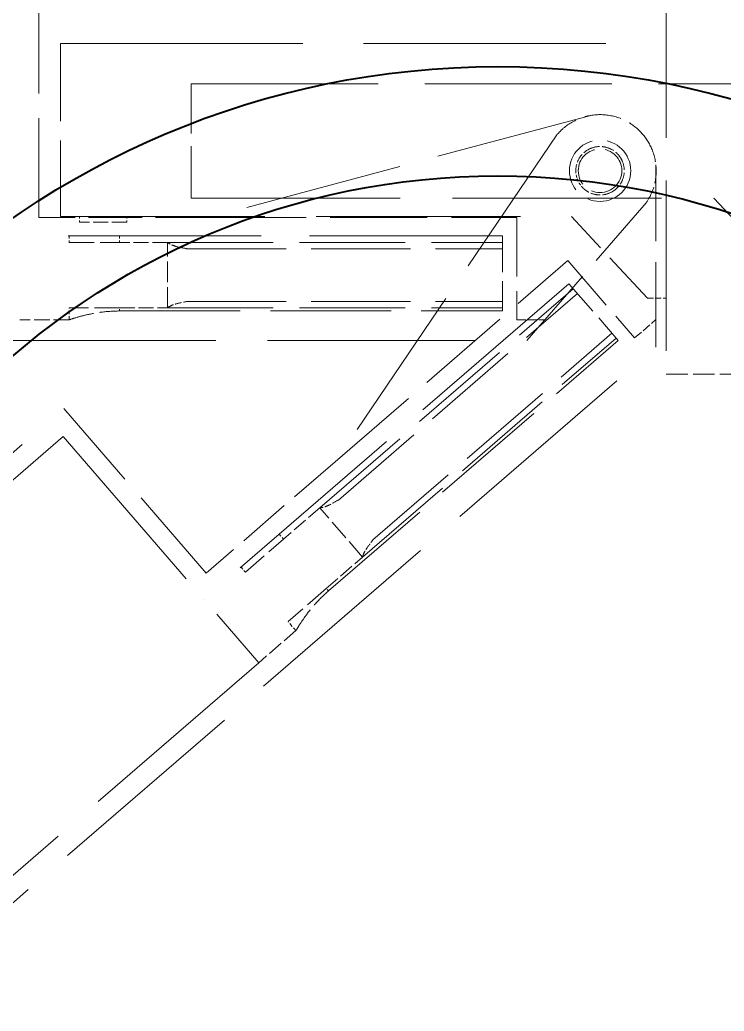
# Model space of a CAD drawing. Header units: millimetres. Extents: x 0 to 5945, y 0 to 4205.
# Drawn here: x 2630.7 to 2667.9, y 1929.9 to 1982.3 of the extents above; entities that cross this region are included whole.
import ezdxf

# ---------------------------------------------------------------- set-up
doc = ezdxf.new("R2010")
doc.units = ezdxf.units.MM
doc.header["$LTSCALE"] = 5
doc.linetypes.add('DASHED', pattern=[0.2067, 0.1654, -0.0413])
for name, color, linetype, lineweight in [('가려진 것(ISO)', 2, 'DASHED', 18), ('가려진 좁은 것(ISO)', 2, 'DASHED', 18), ('가시적인 것(ISO)', 3, 'Continuous', 40)]:
    doc.layers.add(name, color=color, linetype=linetype, lineweight=lineweight)

msp = doc.modelspace()

# ---------------------------------------------------------------- linework, layer by layer
at = {"layer": '가려진 것(ISO)', "ltscale": 10.892476}
msp.add_line((2664.8931, 1985.0618), (2664.8931, 1963.5618), dxfattribs=at)
at = {"layer": '가려진 것(ISO)', "ltscale": 6.350344}
for p, q in [((2631.7494, 1971.8353), (2631.7494, 1983.3353)), ((2640.59, 1953.0488), (2633.068, 1961.7475))]:
    msp.add_line(p, q, dxfattribs=at)
at = {"layer": '가려진 것(ISO)', "ltscale": 4.969061}
msp.add_line((2632.8931, 1981.0368), (2632.8931, 1971.8868), dxfattribs=at)
at = {"layer": '가려진 것(ISO)', "ltscale": 15.481374}
msp.add_line((2632.8931, 1981.0368), (2664.8931, 1981.0368), dxfattribs=at)
at = {"layer": '가려진 것(ISO)', "ltscale": 3.313748}
msp.add_line((2639.7931, 1972.8634), (2639.7931, 1978.9118), dxfattribs=at)
at = {"layer": '가려진 것(ISO)', "ltscale": 11.94001}
msp.add_line((2639.7931, 1978.9118), (2701.4931, 1978.9118), dxfattribs=at)
at = {"layer": '가려진 것(ISO)', "ltscale": 10.107878}
for p, q in [((2660.9086, 1977.2369), (2640.7494, 1971.8353)), ((2659.1133, 1976.2075), (2647.3978, 1958.9356))]:
    msp.add_line(p, q, dxfattribs=at)
at = {"layer": '가려진 것(ISO)', "ltscale": 5.417965}
for p, q in [((2664.3409, 1964.9936), (2664.341, 1974.6303)), ((2657.5279, 1965.3353), (2663.8312, 1972.6245))]:
    msp.add_line(p, q, dxfattribs=at)
at = {"layer": '가려진 것(ISO)', "ltscale": 13.357493}
msp.add_line((2639.7931, 1972.8634), (2667.403, 1972.8634), dxfattribs=at)
at = {"layer": '가려진 것(ISO)', "ltscale": 2.516152}
msp.add_line((2667.403, 1972.8634), (2670.3419, 1969.7118), dxfattribs=at)
at = {"layer": '가려진 것(ISO)', "ltscale": 3.428354}
for p, q in [((2640.7494, 1971.8353), (2631.7494, 1971.8353)), ((2647.3978, 1958.9356), (2640.59, 1953.0488))]:
    msp.add_line(p, q, dxfattribs=at)
at = {"layer": '가려진 것(ISO)', "ltscale": 13.062409}
msp.add_line((2632.8931, 1971.8868), (2659.8931, 1971.8868), dxfattribs=at)
at = {"layer": '가려진 것(ISO)', "ltscale": 0.114182}
for p, q in [((2633.8931, 1971.5868), (2633.8931, 1971.8868)), ((2636.3931, 1971.5868), (2636.3931, 1971.8868))]:
    msp.add_line(p, q, dxfattribs=at)
at = {"layer": '가려진 것(ISO)', "ltscale": 6.189915}
for p, q in [((2640.7494, 1971.8353), (2656.9987, 1971.8353)), ((2647.3978, 1958.9356), (2659.689, 1969.5642))]:
    msp.add_line(p, q, dxfattribs=at)
at = {"layer": '가려진 것(ISO)', "ltscale": 3.758081}
for p, q in [((2656.9987, 1971.8353), (2656.9987, 1966.4353)), ((2659.689, 1969.5642), (2663.2211, 1965.4795))]:
    msp.add_line(p, q, dxfattribs=at)
at = {"layer": '가려진 것(ISO)', "ltscale": 3.511024}
msp.add_line((2663.8931, 1967.5868), (2659.8931, 1971.8868), dxfattribs=at)
at = {"layer": '가려진 것(ISO)', "ltscale": 0.952248}
msp.add_line((2636.3931, 1971.5868), (2633.8931, 1971.5868), dxfattribs=at)
at = {"layer": '가려진 것(ISO)', "ltscale": 12.33672}
for p, q in [((2656.2494, 1970.871), (2630.7494, 1970.871)), ((2659.7529, 1968.3447), (2640.4643, 1951.6653))]:
    msp.add_line(p, q, dxfattribs=at)
at = {"layer": '가려진 것(ISO)', "ltscale": 0.133229}
for p, q in [((2633.3494, 1970.521), (2633.3494, 1970.871)), ((2642.6599, 1953.1012), (2642.431, 1953.3659))]:
    msp.add_line(p, q, dxfattribs=at)
at = {"layer": '가려진 것(ISO)', "ltscale": 2.319817}
for p, q in [((2656.2494, 1970.871), (2656.2494, 1966.9012)), ((2659.7529, 1968.3447), (2662.3495, 1965.3418))]:
    msp.add_line(p, q, dxfattribs=at)
at = {"layer": '가려진 것(ISO)', "ltscale": 1.597225}
for p, q in [((2633.3494, 1970.521), (2636.0188, 1970.521)), ((2636.0194, 1967.071), (2633.35, 1967.071)), ((2642.6599, 1953.1012), (2644.6791, 1954.8472)), ((2646.9362, 1952.238), (2644.917, 1950.4919))]:
    msp.add_line(p, q, dxfattribs=at)
at = {"layer": '가려진 것(ISO)', "ltscale": 0.963896}
for p, q in [((2638.5494, 1970.521), (2636.0188, 1970.521)), ((2646.5933, 1956.5025), (2644.6791, 1954.8472))]:
    msp.add_line(p, q, dxfattribs=at)
at = {"layer": '가려진 것(ISO)', "ltscale": 6.742526}
for p, q in [((2638.5494, 1970.521), (2656.2494, 1970.521)), ((2646.5933, 1956.5025), (2659.9818, 1968.0799)), ((2638.5494, 1967.071), (2656.2494, 1967.071)), ((2648.8499, 1953.8928), (2662.2384, 1965.4703))]:
    msp.add_line(p, q, dxfattribs=at)
at = {"layer": '가려진 것(ISO)', "ltscale": 1.314141}
for p, q in [((2638.5494, 1967.071), (2638.5494, 1970.521)), ((2648.8499, 1953.8928), (2646.5933, 1956.5025))]:
    msp.add_line(p, q, dxfattribs=at)
at = {"layer": '가려진 것(ISO)', "ltscale": 6.357661}
for p, q in [((2639.5597, 1970.1901), (2656.2494, 1970.1901)), ((2647.5739, 1956.913), (2660.1983, 1967.8296)), ((2639.5597, 1967.4019), (2656.2494, 1967.4019)), ((2649.3977, 1954.804), (2662.022, 1965.7206))]:
    msp.add_line(p, q, dxfattribs=at)
at = {"layer": '가려진 것(ISO)', "ltscale": 0.380839}
msp.add_line((2663.8931, 1967.5868), (2664.8931, 1967.5868), dxfattribs=at)
at = {"layer": '가려진 것(ISO)', "ltscale": 0.242085}
for p, q in [((2633.35, 1966.4353), (2633.35, 1967.071)), ((2645.3328, 1950.011), (2644.917, 1950.4919))]:
    msp.add_line(p, q, dxfattribs=at)
at = {"layer": '가려진 것(ISO)', "ltscale": 0.963676}
for p, q in [((2636.0194, 1967.071), (2638.5494, 1967.071)), ((2646.9362, 1952.238), (2648.8499, 1953.8928))]:
    msp.add_line(p, q, dxfattribs=at)
at = {"layer": '가려진 것(ISO)', "ltscale": 7.706303}
for p, q in [((2636.0194, 1966.9012), (2656.2494, 1966.9012)), ((2647.0473, 1952.1095), (2662.3495, 1965.3418))]:
    msp.add_line(p, q, dxfattribs=at)
at = {"layer": '가려진 것(ISO)', "ltscale": 0.563839}
for p, q in [((2663.2211, 1965.4795), (2664.3409, 1966.4478)), ((2656.9987, 1966.4353), (2658.4791, 1966.4353))]:
    msp.add_line(p, q, dxfattribs=at)
at = {"layer": '가려진 것(ISO)', "ltscale": 0.990562}
for p, q in [((2633.35, 1966.4353), (2630.7494, 1966.4353)), ((2645.3328, 1950.011), (2643.3657, 1948.31))]:
    msp.add_line(p, q, dxfattribs=at)
at = {"layer": '가려진 것(ISO)', "ltscale": 13.250731}
for p, q in [((2602.7494, 1965.3353), (2657.5279, 1965.3353)), ((2622.9056, 1929.1634), (2664.3409, 1964.9936))]:
    msp.add_line(p, q, dxfattribs=at)
at = {"layer": '가려진 것(ISO)', "ltscale": 1.371282}
msp.add_line((2664.8931, 1963.5618), (2668.4931, 1963.5618), dxfattribs=at)
at = {"layer": '가려진 것(ISO)', "ltscale": 14.029995}
msp.add_line((2611.132, 1942.7788), (2633.068, 1961.7475), dxfattribs=at)
at = {"layer": '가려진 것(ISO)', "ltscale": 13.546203}
for p, q in [((2633.0311, 1960.2614), (2611.8515, 1941.9468)), ((2643.3657, 1948.31), (2622.1861, 1929.9954))]:
    msp.add_line(p, q, dxfattribs=at)
at = {"layer": '가려진 것(ISO)', "ltscale": 12.007054}
msp.add_line((2633.0311, 1960.2614), (2643.3657, 1948.31), dxfattribs=at)
at = {"layer": '가려진 것(ISO)', "ltscale": 3.87739}
msp.add_circle((2661.3931, 1974.3118), 1.62, dxfattribs=at)
at = {"layer": '가려진 것(ISO)', "ltscale": 2.752439}
msp.add_circle((2661.3931, 1974.3118), 1.15, dxfattribs=at)
at = {"layer": '가려진 것(ISO)', "ltscale": 2.36549}
msp.add_open_spline([(2664.1627, 1975.3699), (2664.0373, 1975.6964), (2663.8531, 1976), (2663.3905, 1976.5349), (2663.0728, 1976.7868), (2662.366, 1977.1403), (2661.9769, 1977.2422), (2661.2386, 1977.2958), (2660.8389, 1977.2512), (2660.0885, 1977.0035), (2659.7377, 1976.8001), (2659.4537, 1976.5545), (2659.3336, 1976.4507), (2659.2188, 1976.3343), (2659.1133, 1976.2075)], degree=3, knots=[1.25170132, 1.25170132, 1.25170132, 1.25170132, 1.35132314, 1.35132314, 1.46386226, 1.46386226, 1.57640138, 1.57640138, 1.68902279, 1.68902279, 1.80164419, 1.80164419, 1.80164419, 1.84927338, 1.84927338, 1.84927338, 1.84927338], dxfattribs=at)
at = {"layer": '가려진 것(ISO)', "ltscale": 0.583817}
msp.add_open_spline([(2660.9464, 1975.5113), (2660.9318, 1975.5059), (2660.9173, 1975.5002), (2660.7453, 1975.4289), (2660.6015, 1975.3304), (2660.3745, 1975.1033), (2660.276, 1974.9595), (2660.1485, 1974.6519), (2660.1162, 1974.4893), (2660.1133, 1974.3353)], degree=3, knots=[0.04388322, 0.04388322, 0.04388322, 0.04388322, 0.04828585, 0.04828585, 0.0965717, 0.0965717, 0.1448508, 0.1448508, 0.19078758, 0.19078758, 0.19078758, 0.19078758], dxfattribs=at)
at = {"layer": '가려진 것(ISO)', "ltscale": 0.757076}
msp.add_open_spline([(2662.5836, 1974.7819), (2662.5295, 1974.9181), (2662.4518, 1975.0443), (2662.2561, 1975.2707), (2662.1195, 1975.3794), (2661.8144, 1975.5324), (2661.6459, 1975.5768), (2661.3256, 1975.6), (2661.1524, 1975.5805), (2660.9757, 1975.5219), (2660.961, 1975.5167), (2660.9464, 1975.5113)], degree=3, knots=[-0.23465068, -0.23465068, -0.23465068, -0.23465068, -0.19312991, -0.19312991, -0.1448508, -0.1448508, -0.0965717, -0.0965717, -0.04828585, -0.04828585, -0.04388322, -0.04388322, -0.04388322, -0.04388322], dxfattribs=at)
at = {"layer": '가려진 것(ISO)', "ltscale": 1.100114}
msp.add_open_spline([(2663.8312, 1972.6245), (2663.9486, 1972.7941), (2664.05, 1972.9791), (2664.2825, 1973.5379), (2664.3581, 1973.9364), (2664.3581, 1974.6596), (2664.2932, 1975.0274), (2664.1628, 1975.37)], degree=3, knots=[1.17884736, 1.17884736, 1.17884736, 1.17884736, 1.23870601, 1.23870601, 1.35132314, 1.35132314, 1.45567517, 1.45567517, 1.45567517, 1.45567517], dxfattribs=at)
at = {"layer": '가려진 것(ISO)', "ltscale": 0.173165}
msp.add_open_spline([(2660.1133, 1974.3353), (2660.1132, 1974.3274), (2660.1131, 1974.3196), (2660.1131, 1974.1734), (2660.1369, 1974.0272), (2660.1851, 1973.8887)], degree=3, knots=[-0.581794196, -0.581794196, -0.581794196, -0.581794196, -0.579451869, -0.579451869, -0.537931099, -0.537931099, -0.537931099, -0.537931099], dxfattribs=at)
at = {"layer": '가려진 것(ISO)', "ltscale": 0.776294}
msp.add_open_spline([(2661.8398, 1973.1123), (2661.8544, 1973.1177), (2661.8689, 1973.1234), (2662.0409, 1973.1947), (2662.1847, 1973.2931), (2662.4117, 1973.5202), (2662.5102, 1973.6639), (2662.6409, 1973.9793), (2662.6731, 1974.1508), (2662.6731, 1974.4659), (2662.6436, 1974.6298), (2662.5836, 1974.7819)], degree=3, knots=[-0.34240533, -0.34240533, -0.34240533, -0.34240533, -0.33800352, -0.33800352, -0.28971615, -0.28971615, -0.24142303, -0.24142303, -0.19312991, -0.19312991, -0.14688397, -0.14688397, -0.14688397, -0.14688397], dxfattribs=at)
at = {"layer": '가려진 것(ISO)', "ltscale": 0.17437}
msp.add_open_spline([(2660.1851, 1973.8887), (2660.2365, 1973.7422), (2660.3154, 1973.6056), (2660.4097, 1973.4924)], degree=3, dxfattribs=at)
at = {"layer": '가려진 것(ISO)', "ltscale": 0.60183}
msp.add_open_spline([(2660.4097, 1973.4924), (2660.4147, 1973.4864), (2660.4198, 1973.4804), (2660.5302, 1973.3528), (2660.6668, 1973.2441), (2660.9719, 1973.0911), (2661.1404, 1973.0467), (2661.4607, 1973.0235), (2661.6338, 1973.0431), (2661.8106, 1973.1017), (2661.8252, 1973.1068), (2661.8398, 1973.1123)], degree=3, knots=[-0.5817942, -0.5817942, -0.5817942, -0.5817942, -0.57945187, -0.57945187, -0.53115875, -0.53115875, -0.48286563, -0.48286563, -0.43457826, -0.43457826, -0.43017645, -0.43017645, -0.43017645, -0.43017645], dxfattribs=at)
at = {"layer": '가려진 것(ISO)', "ltscale": 0.424399}
for points, knots in [([(2639.5597, 1970.1901), (2639.3857, 1970.2307), (2639.2009, 1970.2605), (2638.9346, 1970.3324), (2638.8485, 1970.3608), (2638.6872, 1970.4319), (2638.6151, 1970.4727), (2638.5494, 1970.521)], [-0.11209994, -0.11209994, -0.11209994, -0.11209994, -0.05592661, -0.05592661, -0.02750081, -0.02750081, 0, 0, 0, 0]), ([(2638.5494, 1967.071), (2638.6151, 1967.1194), (2638.6873, 1967.1602), (2638.8487, 1967.2313), (2638.9349, 1967.2597), (2639.2012, 1967.3316), (2639.3858, 1967.3614), (2639.5597, 1967.4019)], [-0.10898707, -0.10898707, -0.10898707, -0.10898707, -0.08223427, -0.08223427, -0.05458161, -0.05458161, 0, 0, 0, 0]), ([(2647.5739, 1956.913), (2647.4158, 1956.8299), (2647.2566, 1956.7316), (2647.0081, 1956.6118), (2646.9243, 1956.5769), (2646.7558, 1956.5253), (2646.6746, 1956.5089), (2646.5933, 1956.5025)], [-0.11209994, -0.11209994, -0.11209994, -0.11209994, -0.05592661, -0.05592661, -0.02750081, -0.02750081, 0, 0, 0, 0]), ([(2648.8499, 1953.8928), (2648.868, 1953.9724), (2648.8959, 1954.0505), (2648.9715, 1954.2099), (2649.0181, 1954.2877), (2649.1725, 1954.5163), (2649.2927, 1954.6596), (2649.3977, 1954.804)], [-0.10898707, -0.10898707, -0.10898707, -0.10898707, -0.08223427, -0.08223427, -0.05458161, -0.05458161, 0, 0, 0, 0])]:
    msp.add_open_spline(points, degree=3, knots=knots, dxfattribs=at)
at = {"layer": '가려진 것(ISO)', "ltscale": 1.609069}
for points in [[(2633.35, 1966.4353), (2633.3772, 1966.4448), (2633.418, 1966.4591), (2633.6913, 1966.5454), (2633.8964, 1966.6066), (2634.3674, 1966.7228), (2634.6657, 1966.7857), (2635.3225, 1966.8756), (2635.6812, 1966.9012), (2636.0194, 1966.9012)], [(2645.3328, 1950.011), (2645.3472, 1950.0361), (2645.3687, 1950.0736), (2645.519, 1950.3176), (2645.6341, 1950.498), (2645.9144, 1950.894), (2646.0989, 1951.1367), (2646.5369, 1951.6344), (2646.7915, 1951.8883), (2647.0473, 1952.1095)]]:
    msp.add_open_spline(points, degree=3, knots=[0.40571, 0.40571, 0.40571, 0.40571, 0.50711232, 0.50711232, 0.60851463, 0.60851463, 0.70996732, 0.70996732, 0.81142001, 0.81142001, 0.81142001, 0.81142001], dxfattribs=at)
at = {"layer": '가려진 좁은 것(ISO)', "ltscale": 0.133229}
for p, q in [((2636.0188, 1970.521), (2636.0188, 1970.871)), ((2644.6791, 1954.8472), (2644.4502, 1955.112))]:
    msp.add_line(p, q, dxfattribs=at)
at = {"layer": '가려진 좁은 것(ISO)', "ltscale": 0.064598}
for p, q in [((2636.0194, 1966.9012), (2636.0194, 1967.071)), ((2647.0473, 1952.1095), (2646.9362, 1952.238))]:
    msp.add_line(p, q, dxfattribs=at)
at = {"layer": '가시적인 것(ISO)'}
for radius in [45, 39.2265]:
    msp.add_circle((2655.9931, 1934.8118), radius, dxfattribs=at)

doc.saveas('drawing.dxf')
